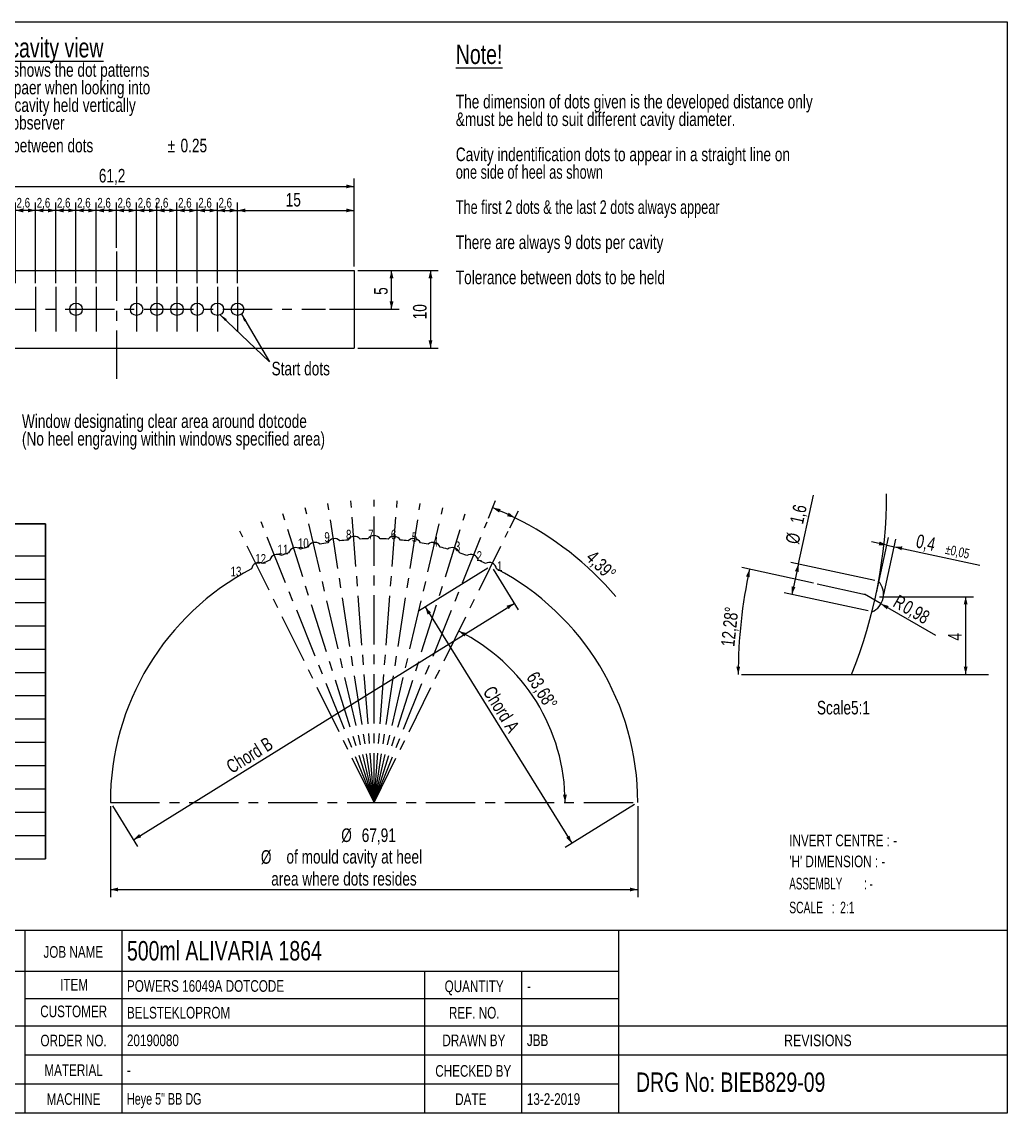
# Model space of a CAD drawing. Header units: millimetres. Extents: x 8 to 412, y 8 to 289.
# Drawn here: x 158.3 to 412, y 8 to 289 of the extents above; entities that cross this region are included whole.
import ezdxf

# ---------------------------------------------------------------- set-up
doc = ezdxf.new("R2010")
doc.units = ezdxf.units.MM
doc.linetypes.add('CENTERX2', pattern=[20.32, 12.7, -2.54, 2.54, -2.54])
for name, color, linetype in [('CENTERLINE', 4, 'CENTERX2'), ('DETAIL', 3, 'Continuous'), ('DIMENSIONS', 2, 'Continuous'), ('TEXT', 2, 'Continuous')]:
    doc.layers.add(name, color=color, linetype=linetype)
doc.layers.add('OUTLINE', color=7, linetype='Continuous', lineweight=25)
doc.styles.add('SLDTEXTSTYLE0', font='TXT', dxfattribs={"width": 0.75})
doc.styles.add('SLDTEXTSTYLE2', font='TXT', dxfattribs={"width": 0.7})
doc.styles.add('SLDTEXTSTYLE3', font='TXT', dxfattribs={"width": 0.797872})
doc.styles.add('SLDTEXTSTYLE4', font='TXT', dxfattribs={"width": 0.692308})
doc.styles.add('SLDTEXTSTYLE5', font='TXT', dxfattribs={"width": 0.660714})
doc.styles.add('SLDTEXTSTYLE6', font='TXT', dxfattribs={"width": 0.631579})
doc.styles.add('SLDTEXTSTYLE7', font='TXT', dxfattribs={"width": 0.697917})
doc.dimstyles.new('SLDDIMSTYLE0', dxfattribs={"dimtxt": 2.5, "dimasz": 2, "dimexe": 0, "dimexo": 0.0625, "dimtad": 1, "dimlfac": 0.5, "dimrnd": 1e-09, "dimzin": 12, "dimdsep": 46, "dimtxsty": 'SLDTEXTSTYLE0', "dimsah": 1, "dimcen": 0.09, "dimadec": 0, "dimazin": 3, "dimtfac": 1, "dimtofl": 0, "dimtmove": 0, "dimatfit": 3, "dimfxl": 0, "dimfrac": 2, "dimtolj": 1, "dimtzin": 12, "dimarcsym": 0})
doc.dimstyles.new('SLDDIMSTYLE2', dxfattribs={"dimtxt": 3.5, "dimasz": 2, "dimexe": 0, "dimexo": 0.0625, "dimgap": 0.875, "dimtad": 1, "dimlfac": 0.5, "dimrnd": 1e-09, "dimzin": 12, "dimdsep": 46, "dimtxsty": 'SLDTEXTSTYLE0', "dimsah": 1, "dimcen": 0.09, "dimadec": 0, "dimazin": 3, "dimtfac": 1, "dimtofl": 0, "dimtmove": 0, "dimatfit": 3, "dimfxl": 0, "dimfrac": 2, "dimtolj": 1, "dimtzin": 12, "dimarcsym": 0})
doc.dimstyles.new('SLDDIMSTYLE3', dxfattribs={"dimtxt": 0.18, "dimasz": 2, "dimexe": 0, "dimexo": 0.0625, "dimgap": 0, "dimtad": 0, "dimtih": 1, "dimtoh": 1, "dimdec": 0, "dimrnd": 1e-09, "dimzin": 0, "dimdsep": 46, "dimtxsty": 'Standard', "dimsah": 1, "dimcen": 0.09, "dimadec": 0, "dimazin": 0, "dimtfac": 2, "dimtdec": 0, "dimtofl": 0, "dimtmove": 0, "dimatfit": 3, "dimfxl": 0, "dimfrac": 2, "dimtolj": 1, "dimtzin": 0, "dimarcsym": 0})
doc.dimstyles.new('SLDDIMSTYLE4', dxfattribs={"dimtxt": 3.5, "dimasz": 2, "dimexe": 0, "dimexo": 0.0625, "dimgap": 0.875, "dimtad": 1, "dimdec": 4, "dimlfac": 0.5, "dimzin": 12, "dimdsep": 46, "dimtxsty": 'SLDTEXTSTYLE0', "dimsah": 1, "dimcen": 0.09, "dimazin": 3, "dimtfac": 1, "dimtofl": 0, "dimtmove": 0, "dimatfit": 3, "dimfxl": 0, "dimfrac": 2, "dimtolj": 1, "dimtzin": 12, "dimarcsym": 0})
doc.dimstyles.new('SLDDIMSTYLE5', dxfattribs={"dimtxt": 3.5, "dimasz": 2, "dimexe": 0, "dimexo": 0.0625, "dimgap": 0.875, "dimtad": 1, "dimlfac": 0.2, "dimrnd": 1e-09, "dimzin": 12, "dimdsep": 46, "dimtxsty": 'SLDTEXTSTYLE0', "dimsah": 1, "dimcen": 0.09, "dimadec": 0, "dimazin": 3, "dimtfac": 1, "dimtofl": 0, "dimtmove": 0, "dimatfit": 3, "dimfxl": 0, "dimfrac": 2, "dimtolj": 1, "dimtzin": 12, "dimarcsym": 0})
doc.dimstyles.new('SLDDIMSTYLE6', dxfattribs={"dimtxt": 3.5, "dimasz": 2, "dimexe": 0, "dimexo": 0.0625, "dimgap": 0.875, "dimtad": 1, "dimlfac": 0.2, "dimrnd": 1e-09, "dimdsep": 46, "dimtxsty": 'SLDTEXTSTYLE0', "dimsah": 1, "dimcen": 0.09, "dimadec": 0, "dimazin": 2, "dimtol": 1, "dimtp": 0.05, "dimtm": 0.05, "dimtfac": 1, "dimtmove": 0, "dimatfit": 0, "dimfxl": 0, "dimfrac": 2, "dimtolj": 1, "dimarcsym": 0})
doc.dimstyles.new('SLDDIMSTYLE7', dxfattribs={"dimtxt": 3.5, "dimasz": 2, "dimexe": 0, "dimexo": 0.0625, "dimgap": 0.875, "dimtad": 1, "dimlfac": 0.2, "dimrnd": 1e-09, "dimdsep": 46, "dimtxsty": 'SLDTEXTSTYLE0', "dimsah": 1, "dimcen": 0, "dimadec": 0, "dimazin": 2, "dimtfac": 1, "dimtofl": 0, "dimtmove": 0, "dimatfit": 3, "dimfxl": 0, "dimfrac": 2, "dimtolj": 1, "dimtzin": 12, "dimarcsym": 0})
doc.dimstyles.new('SLDDIMSTYLE8', dxfattribs={"dimtxt": 3.5, "dimasz": 2, "dimexe": 0, "dimexo": 0.0625, "dimgap": 0.875, "dimtad": 1, "dimdec": 4, "dimlfac": 0.2, "dimzin": 12, "dimdsep": 46, "dimtxsty": 'SLDTEXTSTYLE0', "dimsah": 1, "dimcen": 0.09, "dimazin": 3, "dimtfac": 1, "dimtofl": 0, "dimtmove": 0, "dimatfit": 3, "dimfxl": 0, "dimfrac": 2, "dimtolj": 1, "dimtzin": 12, "dimarcsym": 0})

# ---------------------------------------------------------------- blocks, each defined once
blk = doc.blocks.new('SW_TABLEANNOTATION_2')
at = {"layer": 'TEXT', "color": 0}
for p, q in [((0, 0), (0, -8.25)), ((0, 0), (6.17, 0)), ((0, 0), (0, -86.25)), ((71.26, 0), (0, 0)), ((6.17, 0), (6.17, -8.25)), ((6.17, 0), (30.17, 0)), ((30.17, 0), (30.17, -8.25)), ((30.17, 0), (71.26, 0)), ((71.26, 0), (71.26, -8.25)), ((71.26, -86.25), (71.26, 0)), ((0, -8.25), (0, -14.25)), ((0, -8.25), (6.17, -8.25)), ((6.17, -8.25), (6.17, -14.25)), ((6.17, -8.25), (30.17, -8.25)), ((30.17, -8.25), (30.17, -14.25)), ((30.17, -8.25), (71.26, -8.25)), ((71.26, -8.25), (71.26, -14.25)), ((0, -14.25), (0, -20.25)), ((0, -14.25), (6.17, -14.25)), ((6.17, -14.25), (6.17, -20.25)), ((6.17, -14.25), (30.17, -14.25)), ((30.17, -14.25), (30.17, -20.25)), ((30.17, -14.25), (71.26, -14.25)), ((71.26, -14.25), (71.26, -20.25)), ((0, -20.25), (0, -26.25)), ((0, -20.25), (6.17, -20.25)), ((6.17, -20.25), (6.17, -26.25)), ((6.17, -20.25), (30.17, -20.25)), ((30.17, -20.25), (30.17, -26.25)), ((30.17, -20.25), (71.26, -20.25)), ((71.26, -20.25), (71.26, -26.25)), ((0, -26.25), (0, -32.25)), ((0, -26.25), (6.17, -26.25)), ((6.17, -26.25), (6.17, -32.25)), ((6.17, -26.25), (30.17, -26.25)), ((30.17, -26.25), (30.17, -32.25)), ((30.17, -26.25), (71.26, -26.25)), ((71.26, -26.25), (71.26, -32.25)), ((0, -32.25), (0, -38.25)), ((0, -32.25), (6.17, -32.25)), ((6.17, -32.25), (6.17, -38.25)), ((6.17, -32.25), (30.17, -32.25)), ((30.17, -32.25), (30.17, -38.25)), ((30.17, -32.25), (71.26, -32.25)), ((71.26, -32.25), (71.26, -38.25)), ((0, -38.25), (0, -44.25)), ((0, -38.25), (6.17, -38.25)), ((6.17, -38.25), (6.17, -44.25)), ((6.17, -38.25), (30.17, -38.25)), ((30.17, -38.25), (30.17, -44.25)), ((30.17, -38.25), (71.26, -38.25)), ((71.26, -38.25), (71.26, -44.25)), ((0, -44.25), (0, -50.25)), ((0, -44.25), (6.17, -44.25)), ((6.17, -44.25), (6.17, -50.25)), ((6.17, -44.25), (30.17, -44.25)), ((30.17, -44.25), (30.17, -50.25)), ((30.17, -44.25), (71.26, -44.25)), ((71.26, -44.25), (71.26, -50.25)), ((0, -50.25), (0, -56.25)), ((0, -50.25), (6.17, -50.25)), ((6.17, -50.25), (6.17, -56.25)), ((6.17, -50.25), (30.17, -50.25)), ((30.17, -50.25), (30.17, -56.25)), ((30.17, -50.25), (71.26, -50.25)), ((71.26, -50.25), (71.26, -56.25)), ((0, -56.25), (0, -62.25)), ((0, -56.25), (6.17, -56.25)), ((6.17, -56.25), (6.17, -62.25)), ((6.17, -56.25), (30.17, -56.25)), ((30.17, -56.25), (30.17, -62.25)), ((30.17, -56.25), (71.26, -56.25)), ((71.26, -56.25), (71.26, -62.25)), ((0, -62.25), (0, -68.25)), ((0, -62.25), (6.17, -62.25)), ((6.17, -62.25), (6.17, -68.25)), ((6.17, -62.25), (30.17, -62.25)), ((30.17, -62.25), (30.17, -68.25)), ((30.17, -62.25), (71.26, -62.25)), ((71.26, -62.25), (71.26, -68.25)), ((0, -68.25), (0, -74.25)), ((0, -68.25), (6.17, -68.25)), ((6.17, -68.25), (6.17, -74.25)), ((6.17, -68.25), (30.17, -68.25)), ((30.17, -68.25), (30.17, -74.25)), ((30.17, -68.25), (71.26, -68.25)), ((71.26, -68.25), (71.26, -74.25)), ((0, -74.25), (0, -80.25)), ((0, -74.25), (6.17, -74.25)), ((6.17, -74.25), (6.17, -80.25)), ((6.17, -74.25), (30.17, -74.25)), ((30.17, -74.25), (30.17, -80.25)), ((30.17, -74.25), (71.26, -74.25)), ((71.26, -74.25), (71.26, -80.25)), ((0, -80.25), (0, -86.25)), ((0, -80.25), (6.17, -80.25)), ((6.17, -80.25), (6.17, -86.25)), ((6.17, -80.25), (30.17, -80.25)), ((30.17, -80.25), (30.17, -86.25)), ((30.17, -80.25), (71.26, -80.25)), ((71.26, -80.25), (71.26, -86.25)), ((0, -86.25), (6.17, -86.25)), ((0, -86.25), (71.26, -86.25)), ((6.17, -86.25), (30.17, -86.25)), ((30.17, -86.25), (71.26, -86.25))]:
    blk.add_line(p, q, dxfattribs=at)
at = {"layer": 'TEXT', "color": 0, "char_height": 3.5, "attachment_point": 1, "style": 'SLDTEXTSTYLE0'}
for s, insert in [('Chord A', (8.65, -2.31)), ('Chord B', (41.58, -2.31)), ('1', (1.79, -9.44)), ('35,82', (12.35, -9.44)), ('57,69', (44.9, -9.44)), ('2', (1.79, -15.44)), ('38,01', (12.35, -15.44)), ('56,28', (44.9, -15.44)), ('3', (1.79, -21.44)), ('40,13', (12.35, -21.44)), ('54,78', (44.9, -21.44)), ('4', (1.79, -27.44)), ('42,2', (13.65, -27.44)), ('53,21', (44.9, -27.44)), ('5', (1.79, -33.44)), ('44,21', (12.35, -33.44)), ('51,55', (44.9, -33.44)), ('6', (1.79, -39.44)), ('46,15', (12.35, -39.44)), ('49,82', (44.9, -39.44)), ('7', (1.79, -45.44)), ('48,02', (12.35, -45.44)), ('48,02', (44.9, -45.44)), ('8', (1.79, -51.44)), ('49,82', (12.35, -51.44)), ('46,15', (44.9, -51.44)), ('9', (1.79, -57.44)), ('51,55', (12.35, -57.44)), ('44,21', (44.9, -57.44)), ('10', (0.5, -63.44)), ('53,21', (12.35, -63.44)), ('42,2', (46.19, -63.44)), ('11', (0.5, -69.44)), ('54,78', (12.35, -69.44)), ('40,13', (44.9, -69.44)), ('12', (0.5, -75.44)), ('56,28', (12.35, -75.44)), ('38,01', (44.9, -75.44)), ('13', (0.5, -81.44)), ('57,69', (12.35, -81.44)), ('35,82', (44.9, -81.44))]:
    blk.add_mtext(s, dxfattribs=dict(at, insert=insert))
blk = doc.blocks.new('_D')
at = {"layer": 'DIMENSIONS'}
for p, q in [((203.41, 221.73), (203.41, 242.44)), ((208.61, 221.73), (208.61, 242.44)), ((208.61, 240.44), (203.41, 240.44))]:
    blk.add_line(p, q, dxfattribs=at)
for points in [[(203.41, 240.44), (205.41, 239.94), (205.41, 240.94)], [(208.61, 240.44), (206.61, 240.94), (206.61, 239.94)]]:
    blk.add_solid(points, dxfattribs=at)
at = {"layer": 'DIMENSIONS', "insert": (203.7, 243.66), "char_height": 2.5, "attachment_point": 1, "style": 'SLDTEXTSTYLE0'}
blk.add_mtext('2,6', dxfattribs=at)
blk = doc.blocks.new('_D_1')
at = {"layer": 'DIMENSIONS'}
for p, q in [((198.21, 221.73), (198.21, 242.44)), ((203.41, 221.73), (203.41, 242.44)), ((203.41, 240.44), (198.21, 240.44))]:
    blk.add_line(p, q, dxfattribs=at)
for points in [[(198.21, 240.44), (200.21, 239.94), (200.21, 240.94)], [(203.41, 240.44), (201.41, 240.94), (201.41, 239.94)]]:
    blk.add_solid(points, dxfattribs=at)
at = {"layer": 'DIMENSIONS', "insert": (198.5, 243.66), "char_height": 2.5, "attachment_point": 1, "style": 'SLDTEXTSTYLE0'}
blk.add_mtext('2,6', dxfattribs=at)
blk = doc.blocks.new('_D_2')
at = {"layer": 'DIMENSIONS'}
for p, q in [((193.01, 221.73), (193.01, 242.44)), ((198.21, 221.73), (198.21, 242.44)), ((198.21, 240.44), (193.01, 240.44))]:
    blk.add_line(p, q, dxfattribs=at)
for points in [[(193.01, 240.44), (195.01, 239.94), (195.01, 240.94)], [(198.21, 240.44), (196.21, 240.94), (196.21, 239.94)]]:
    blk.add_solid(points, dxfattribs=at)
at = {"layer": 'DIMENSIONS', "insert": (192.51, 243.66), "char_height": 2.5, "attachment_point": 1, "style": 'SLDTEXTSTYLE0'}
blk.add_mtext('2,6', dxfattribs=at)
blk = doc.blocks.new('_D_3')
at = {"layer": 'DIMENSIONS'}
for p, q in [((187.81, 221.73), (187.81, 242.44)), ((193.01, 221.73), (193.01, 242.44)), ((193.01, 240.44), (187.81, 240.44))]:
    blk.add_line(p, q, dxfattribs=at)
for points in [[(187.81, 240.44), (189.81, 239.94), (189.81, 240.94)], [(193.01, 240.44), (191.01, 240.94), (191.01, 239.94)]]:
    blk.add_solid(points, dxfattribs=at)
at = {"layer": 'DIMENSIONS', "insert": (188.1, 243.66), "char_height": 2.5, "attachment_point": 1, "style": 'SLDTEXTSTYLE0'}
blk.add_mtext('2,6', dxfattribs=at)
blk = doc.blocks.new('_D_4')
at = {"layer": 'DIMENSIONS'}
for p, q in [((182.61, 230.82), (182.61, 242.44)), ((187.81, 221.73), (187.81, 242.44)), ((187.81, 240.44), (182.61, 240.44))]:
    blk.add_line(p, q, dxfattribs=at)
for points in [[(182.61, 240.44), (184.61, 239.94), (184.61, 240.94)], [(187.81, 240.44), (185.81, 240.94), (185.81, 239.94)]]:
    blk.add_solid(points, dxfattribs=at)
at = {"layer": 'DIMENSIONS', "insert": (182.9, 243.66), "char_height": 2.5, "attachment_point": 1, "style": 'SLDTEXTSTYLE0'}
blk.add_mtext('2,6', dxfattribs=at)
blk = doc.blocks.new('_D_5')
at = {"layer": 'DIMENSIONS'}
for p, q in [((177.41, 221.73), (177.41, 242.44)), ((182.61, 230.82), (182.61, 242.44)), ((182.61, 240.44), (177.41, 240.44))]:
    blk.add_line(p, q, dxfattribs=at)
for points in [[(177.41, 240.44), (179.41, 239.94), (179.41, 240.94)], [(182.61, 240.44), (180.61, 240.94), (180.61, 239.94)]]:
    blk.add_solid(points, dxfattribs=at)
at = {"layer": 'DIMENSIONS', "insert": (177.7, 243.66), "char_height": 2.5, "attachment_point": 1, "style": 'SLDTEXTSTYLE0'}
blk.add_mtext('2,6', dxfattribs=at)
blk = doc.blocks.new('_D_6')
at = {"layer": 'DIMENSIONS'}
for p, q in [((172.21, 221.73), (172.21, 242.44)), ((177.41, 221.73), (177.41, 242.44)), ((177.41, 240.44), (172.21, 240.44))]:
    blk.add_line(p, q, dxfattribs=at)
for points in [[(172.21, 240.44), (174.21, 239.94), (174.21, 240.94)], [(177.41, 240.44), (175.41, 240.94), (175.41, 239.94)]]:
    blk.add_solid(points, dxfattribs=at)
at = {"layer": 'DIMENSIONS', "insert": (172.5, 243.66), "char_height": 2.5, "attachment_point": 1, "style": 'SLDTEXTSTYLE0'}
blk.add_mtext('2,6', dxfattribs=at)
blk = doc.blocks.new('_D_7')
at = {"layer": 'DIMENSIONS'}
for p, q in [((167.01, 221.73), (167.01, 242.44)), ((172.21, 221.73), (172.21, 242.44)), ((172.21, 240.44), (167.01, 240.44))]:
    blk.add_line(p, q, dxfattribs=at)
for points in [[(167.01, 240.44), (169.01, 239.94), (169.01, 240.94)], [(172.21, 240.44), (170.21, 240.94), (170.21, 239.94)]]:
    blk.add_solid(points, dxfattribs=at)
at = {"layer": 'DIMENSIONS', "insert": (167.3, 243.66), "char_height": 2.5, "attachment_point": 1, "style": 'SLDTEXTSTYLE0'}
blk.add_mtext('2,6', dxfattribs=at)
blk = doc.blocks.new('_D_8')
at = {"layer": 'DIMENSIONS'}
for p, q in [((161.81, 221.73), (161.81, 242.44)), ((167.01, 221.73), (167.01, 242.44)), ((167.01, 240.44), (161.81, 240.44))]:
    blk.add_line(p, q, dxfattribs=at)
for points in [[(161.81, 240.44), (163.81, 239.94), (163.81, 240.94)], [(167.01, 240.44), (165.01, 240.94), (165.01, 239.94)]]:
    blk.add_solid(points, dxfattribs=at)
at = {"layer": 'DIMENSIONS', "insert": (162.1, 243.66), "char_height": 2.5, "attachment_point": 1, "style": 'SLDTEXTSTYLE0'}
blk.add_mtext('2,6', dxfattribs=at)
blk = doc.blocks.new('_D_9')
at = {"layer": 'DIMENSIONS'}
for p, q in [((156.61, 221.73), (156.61, 242.44)), ((161.81, 221.73), (161.81, 242.44)), ((161.81, 240.44), (156.61, 240.44))]:
    blk.add_line(p, q, dxfattribs=at)
for points in [[(156.61, 240.44), (158.61, 239.94), (158.61, 240.94)], [(161.81, 240.44), (159.81, 240.94), (159.81, 239.94)]]:
    blk.add_solid(points, dxfattribs=at)
at = {"layer": 'DIMENSIONS', "insert": (156.9, 243.66), "char_height": 2.5, "attachment_point": 1, "style": 'SLDTEXTSTYLE0'}
blk.add_mtext('2,6', dxfattribs=at)
blk = doc.blocks.new('_D_11')
at = {"layer": 'DIMENSIONS'}
for p, q in [((208.61, 221.73), (208.61, 242.44)), ((213.81, 221.73), (213.81, 242.44)), ((208.61, 240.44), (213.81, 240.44))]:
    blk.add_line(p, q, dxfattribs=at)
for points in [[(208.61, 240.44), (210.61, 239.94), (210.61, 240.94)], [(213.81, 240.44), (211.81, 240.94), (211.81, 239.94)]]:
    blk.add_solid(points, dxfattribs=at)
at = {"layer": 'DIMENSIONS', "insert": (208.9, 243.66), "char_height": 2.5, "attachment_point": 1, "style": 'SLDTEXTSTYLE0'}
blk.add_mtext('2,6', dxfattribs=at)
blk = doc.blocks.new('_D_13')
at = {"layer": 'DIMENSIONS'}
for p, q in [((244.81, 224.99), (265.5, 224.99)), ((263.5, 224.99), (263.5, 204.99)), ((244.81, 204.99), (265.5, 204.99))]:
    blk.add_line(p, q, dxfattribs=at)
for points in [[(263.5, 224.99), (263, 222.99), (264, 222.99)], [(263.5, 204.99), (264, 206.99), (263, 206.99)]]:
    blk.add_solid(points, dxfattribs=at)
at = {"layer": 'DIMENSIONS', "insert": (258.99, 212.4), "char_height": 3.5, "attachment_point": 1, "rotation": 90, "style": 'SLDTEXTSTYLE0'}
blk.add_mtext('10', dxfattribs=at)
blk = doc.blocks.new('_D_14')
at = {"layer": 'DIMENSIONS'}
for p, q in [((213.81, 221.73), (213.81, 242.44)), ((243.81, 225.99), (243.81, 242.44)), ((213.81, 240.44), (243.81, 240.44))]:
    blk.add_line(p, q, dxfattribs=at)
for points in [[(213.81, 240.44), (215.81, 239.94), (215.81, 240.94)], [(243.81, 240.44), (241.81, 240.94), (241.81, 239.94)]]:
    blk.add_solid(points, dxfattribs=at)
at = {"layer": 'DIMENSIONS', "insert": (226.22, 244.95), "char_height": 3.5, "attachment_point": 1, "style": 'SLDTEXTSTYLE0'}
blk.add_mtext('15', dxfattribs=at)
blk = doc.blocks.new('_D_16')
at = {"layer": 'DIMENSIONS'}
for p, q in [((121.41, 225.99), (121.41, 248.62)), ((243.81, 225.99), (243.81, 248.62)), ((121.41, 246.62), (243.81, 246.62))]:
    blk.add_line(p, q, dxfattribs=at)
for points in [[(121.41, 246.62), (123.41, 246.12), (123.41, 247.12)], [(243.81, 246.62), (241.81, 247.12), (241.81, 246.12)]]:
    blk.add_solid(points, dxfattribs=at)
at = {"layer": 'DIMENSIONS', "insert": (178.09, 251.13), "char_height": 3.5, "attachment_point": 1, "style": 'SLDTEXTSTYLE0'}
blk.add_mtext('61,2', dxfattribs=at)
blk = doc.blocks.new('_D_17')
at = {"layer": 'DIMENSIONS'}
for p, q in [((244.81, 224.99), (255.47, 224.99)), ((253.47, 214.99), (253.47, 224.99)), ((237.45, 214.99), (255.47, 214.99))]:
    blk.add_line(p, q, dxfattribs=at)
for points in [[(253.47, 224.99), (252.97, 222.99), (253.97, 222.99)], [(253.47, 214.99), (253.97, 216.99), (252.97, 216.99)]]:
    blk.add_solid(points, dxfattribs=at)
at = {"layer": 'DIMENSIONS', "insert": (248.96, 218.7), "char_height": 3.5, "attachment_point": 1, "rotation": 90, "style": 'SLDTEXTSTYLE0'}
blk.add_mtext('5', dxfattribs=at)
blk = doc.blocks.new('SW_NOTE_0_5')
at = {"layer": 'TEXT', "color": 0, "char_height": 3.5, "attachment_point": 1, "style": 'SLDTEXTSTYLE0'}
for s, insert in [('Tolerance between dots', (0, 4.5)), ('%%p', (56.62, 4.5)), ('0.25', (59.95, 4.5))]:
    blk.add_mtext(s, dxfattribs=dict(at, insert=insert))
blk = doc.blocks.new('SW_NOTE_0_6')
at = {"layer": 'TEXT', "color": 0, "char_height": 3.5, "attachment_point": 1, "style": 'SLDTEXTSTYLE0'}
for s, insert in [('Window designating clear area around dotcode', (0.55, 4.54)), ('(No heel engraving within windows specified area)', (0.55, 0.01))]:
    blk.add_mtext(s, dxfattribs=dict(at, insert=insert))
blk = doc.blocks.new('SW_NOTE_0_7')
at = {"layer": 'TEXT', "color": 0, "attachment_point": 1, "style": 'SLDTEXTSTYLE0'}
for s, insert, char_height in [('\\LMould cavity view', (0, 6.45), 5), ('The chart shows the dot patterns', (0, -0.03), 3.5), ('as they appaer when looking into', (0, -4.55), 3.5), ('the mould cavity held vertically', (0, -9.08), 3.5), ('in front of observer', (0, -13.61), 3.5)]:
    blk.add_mtext(s, dxfattribs=dict(at, insert=insert, char_height=char_height))
blk = doc.blocks.new('SW_NOTE_0_8')
at = {"layer": 'TEXT', "color": 0, "attachment_point": 1}
for s, insert, char_height, style in [('\\LNote!', (0, 6.45), 5, 'SLDTEXTSTYLE0'), ('The dimension of dots given is the developed distance only', (0, -6.49), 3.5, 'SLDTEXTSTYLE0'), ('&must be held to suit different cavity diameter.', (0, -11.02), 3.5, 'SLDTEXTSTYLE0'), ('Cavity indentification dots to appear in a straight line on', (0, -20.07), 3.5, 'SLDTEXTSTYLE0'), ('one side of heel as shown', (0, -24.6), 3.5, 'SLDTEXTSTYLE2'), ('The first 2 dots & the last 2 dots always appear', (0, -33.65), 3.5, 'SLDTEXTSTYLE7'), ('There are always 9 dots per cavity', (0, -42.7), 3.5, 'SLDTEXTSTYLE0'), ('Tolerance between dots to be held', (0, -51.75), 3.5, 'SLDTEXTSTYLE0')]:
    blk.add_mtext(s, dxfattribs=dict(at, insert=insert, char_height=char_height, style=style))
blk = doc.blocks.new('_D_18')
at = {"layer": 'DIMENSIONS'}
for p, q in [((181.06, 87.01), (181.06, 63.59)), ((316.88, 87.01), (316.88, 63.59)), ((181.06, 65.59), (316.88, 65.59))]:
    blk.add_line(p, q, dxfattribs=at)
for points in [[(181.06, 65.59), (183.06, 65.09), (183.06, 66.09)], [(316.88, 65.59), (314.88, 66.09), (314.88, 65.09)]]:
    blk.add_solid(points, dxfattribs=at)
at = {"layer": 'DIMENSIONS', "char_height": 3.5, "attachment_point": 1, "style": 'SLDTEXTSTYLE0'}
for s, insert in [('%%c', (240.51, 81.32)), ('67,91', (245.79, 81.32)), ('of mould cavity at heel', (226.41, 75.77)), ('%%c', (219.82, 75.72)), ('area where dots resides', (222.48, 70.11))]:
    blk.add_mtext(s, dxfattribs=dict(at, insert=insert))
blk = doc.blocks.new('_D_19')
at = {"layer": 'DIMENSIONS'}
blk.add_arc((248.97, 88.01), 49.19, 0, 63.6765, dxfattribs=at)
for points in [[(270.78, 132.1), (272.32, 130.73), (272.78, 131.62)], [(298.16, 88.01), (298.62, 90.02), (297.62, 90)]]:
    blk.add_solid(points, dxfattribs=at)
at = {"layer": 'DIMENSIONS', "insert": (291.03, 122.08), "char_height": 3.5, "attachment_point": 1, "rotation": 301.8383, "style": 'SLDTEXTSTYLE0'}
blk.add_mtext('63,68°', dxfattribs=at)
blk = doc.blocks.new('_D_20')
at = {"layer": 'DIMENSIONS'}
for p, q in [((278.44, 161.21), (280.26, 165.72)), ((283.96, 158.74), (286.12, 163.1))]:
    blk.add_line(p, q, dxfattribs=at)
for start, end in [(63.6765, 68.0638), (40.414, 63.6765)]:
    blk.add_arc((248.97, 88.01), 81.78, start, end, dxfattribs=at)
for points in [[(279.52, 163.87), (281.17, 162.64), (281.56, 163.56)], [(285.23, 161.31), (283.64, 162.63), (283.21, 161.72)]]:
    blk.add_solid(points, dxfattribs=at)
at = {"layer": 'DIMENSIONS', "insert": (305.74, 153.22), "char_height": 3.5, "attachment_point": 1, "rotation": 315.3385, "style": 'SLDTEXTSTYLE0'}
blk.add_mtext('4,39°', dxfattribs=at)
blk = doc.blocks.new('_D_21')
at = {"layer": 'DIMENSIONS'}
for p, q in [((278.23, 148.35), (260.42, 137.29)), ((262.12, 138.35), (299.92, 77.48)), ((316.03, 87.48), (298.22, 76.42))]:
    blk.add_line(p, q, dxfattribs=at)
for points in [[(262.12, 138.35), (262.75, 136.38), (263.6, 136.91)], [(299.92, 77.48), (299.29, 79.44), (298.44, 78.91)]]:
    blk.add_solid(points, dxfattribs=at)
at = {"layer": 'DIMENSIONS', "insert": (279.83, 118.38), "char_height": 3.5, "attachment_point": 1, "rotation": 301.8383, "style": 'SLDTEXTSTYLE0'}
blk.add_mtext('Chord A', dxfattribs=at)
blk = doc.blocks.new('_D_22')
at = {"layer": 'DIMENSIONS'}
for p, q in [((279.61, 148.03), (286.1, 137.57)), ((187.02, 78.4), (285.05, 139.27)), ((181.58, 87.16), (188.08, 76.7))]:
    blk.add_line(p, q, dxfattribs=at)
for points in [[(285.05, 139.27), (283.08, 138.64), (283.61, 137.79)], [(187.02, 78.4), (188.99, 79.03), (188.46, 79.88)]]:
    blk.add_solid(points, dxfattribs=at)
at = {"layer": 'DIMENSIONS', "insert": (210.5, 98.29), "char_height": 3.5, "attachment_point": 1, "rotation": 31.8383, "style": 'SLDTEXTSTYLE0'}
blk.add_mtext('Chord B', dxfattribs=at)
blk = doc.blocks.new('_D_23')
at = {"layer": 'DIMENSIONS'}
for p, q in [((358.24, 149.41), (362.1, 167.12)), ((377.91, 145.12), (356.29, 149.83)), ((358.24, 149.41), (356.54, 141.59)), ((376.21, 137.31), (354.59, 142.01))]:
    blk.add_line(p, q, dxfattribs=at)
for points in [[(358.24, 149.41), (357.33, 147.56), (358.31, 147.34)], [(356.54, 141.59), (357.45, 143.44), (356.48, 143.65)]]:
    blk.add_solid(points, dxfattribs=at)
at = {"layer": 'DIMENSIONS', "char_height": 3.5, "attachment_point": 1, "rotation": 77.723, "style": 'SLDTEXTSTYLE0'}
for s, insert in [('1,6', (355.98, 160.21)), ('%%c', (354.85, 155.05))]:
    blk.add_mtext(s, dxfattribs=dict(at, insert=insert))
blk = doc.blocks.new('_D_24')
at = {"layer": 'DIMENSIONS'}
for p, q in [((380.99, 154.28), (377.09, 155.13)), ((378.32, 141.97), (381.42, 156.23)), ((380.27, 141.54), (383.37, 155.81)), ((380.99, 154.28), (382.95, 153.85)), ((382.95, 153.85), (404.96, 149.06))]:
    blk.add_line(p, q, dxfattribs=at)
for points in [[(380.99, 154.28), (379.15, 155.19), (378.93, 154.21)], [(382.95, 153.85), (384.8, 152.94), (385.01, 153.92)]]:
    blk.add_solid(points, dxfattribs=at)
at = {"layer": 'DIMENSIONS', "attachment_point": 1, "rotation": 347.723, "style": 'SLDTEXTSTYLE0'}
for s, insert, char_height in [('0,4', (389.05, 157.14), 3.5), ('±0,05', (396.41, 154.51), 2.5)]:
    blk.add_mtext(s, dxfattribs=dict(at, insert=insert, char_height=char_height))
blk = doc.blocks.new('_D_25')
at = {"layer": 'DIMENSIONS'}
for p, q in [((379.1, 140.99), (403.31, 140.99)), ((401.31, 140.99), (401.31, 120.99))]:
    blk.add_line(p, q, dxfattribs=at)
for points in [[(401.31, 140.99), (400.81, 138.99), (401.81, 138.99)], [(401.31, 120.99), (401.81, 122.99), (400.81, 122.99)]]:
    blk.add_solid(points, dxfattribs=at)
at = {"layer": 'DIMENSIONS', "insert": (396.8, 129.7), "char_height": 3.5, "attachment_point": 1, "rotation": 90, "style": 'SLDTEXTSTYLE0'}
blk.add_mtext('4', dxfattribs=at)
blk = doc.blocks.new('_D_26')
at = {"layer": 'DIMENSIONS'}
for q in [(375.26, 141.61), (393.52, 131.07)]:
    blk.add_line((379.51, 139.15), q, dxfattribs=at)
blk.add_solid([(379.51, 139.15), (380.99, 137.72), (381.49, 138.59)], dxfattribs=at)
at = {"layer": 'DIMENSIONS', "char_height": 3.5, "attachment_point": 1, "rotation": 330, "style": 'SLDTEXTSTYLE0'}
for s, insert in [('R', (384.08, 141.66)), ('0,98', (386.54, 140.25))]:
    blk.add_mtext(s, dxfattribs=dict(at, insert=insert))
blk = doc.blocks.new('_D_27')
at = {"layer": 'DIMENSIONS'}
blk.add_line((362.11, 144.47), (343.69, 148.48), dxfattribs=at)
blk.add_arc((470.01, 120.99), 127.27, 167.723, 180, dxfattribs=at)
for points in [[(345.65, 148.05), (344.75, 146.2), (345.73, 145.99)], [(342.74, 120.99), (343.25, 122.99), (342.25, 122.99)]]:
    blk.add_solid(points, dxfattribs=at)
at = {"layer": 'DIMENSIONS', "insert": (338.26, 128.37), "char_height": 3.5, "attachment_point": 1, "rotation": 83.8615, "style": 'SLDTEXTSTYLE0'}
blk.add_mtext('12,28°', dxfattribs=at)

msp = doc.modelspace()

# ---------------------------------------------------------------- linework, layer by layer
at = {"layer": 'CENTERLINE'}
for p, q in [((182.60959, 229.8209), (182.60959, 197.05107)), ((161.80959, 220.73444), (161.80959, 209.24218)), ((167.00959, 220.73444), (167.00959, 209.24218)), ((172.20959, 220.73444), (172.20959, 209.24218)), ((177.40959, 220.73444), (177.40959, 209.24218)), ((187.80959, 220.73444), (187.80959, 209.24218)), ((193.00959, 220.73444), (193.00959, 209.24218)), ((198.20959, 220.73444), (198.20959, 209.24218)), ((203.40959, 220.73444), (203.40959, 209.24218)), ((208.60959, 220.73444), (208.60959, 209.24218)), ((213.80959, 220.73444), (213.80959, 209.24218)), ((128.76686, 214.98831), (236.45232, 214.98831)), ((248.96553, 88.00994), (248.96553, 165.91994)), ((248.96553, 88.00994), (231.22536, 163.87333)), ((248.96553, 88.00994), (237.08067, 165.00811)), ((248.96553, 88.00994), (243.00564, 165.69164)), ((248.96553, 88.00994), (254.92542, 165.69164)), ((248.96553, 88.00994), (260.85038, 165.00811)), ((248.96553, 88.00994), (266.7057, 163.87333)), ((248.96553, 88.00994), (219.86033, 160.27926)), ((248.96553, 88.00994), (225.47401, 162.29396)), ((248.96553, 88.00994), (225.47401, 162.29396)), ((248.96553, 88.00994), (272.45705, 162.29396)), ((248.96553, 88.00994), (278.07073, 160.27926)), ((248.96553, 88.00994), (214.41722, 157.84103)), ((248.96553, 88.00994), (283.51384, 157.84103)), ((363.08847, 144.25729), (378.10333, 140.98983)), ((181.05553, 88.00994), (316.87553, 88.00994))]:
    msp.add_line(p, q, dxfattribs=at)
at = {"layer": 'DETAIL'}
for p, q in [((121.40959, 224.98831), (243.80959, 224.98831)), ((243.80959, 224.98831), (243.80959, 204.98831)), ((121.40959, 204.98831), (243.80959, 204.98831))]:
    msp.add_line(p, q, dxfattribs=at)
at = {"layer": 'OUTLINE'}
for p, q in [((8, 289), (412, 289)), ((412, 289), (412, 8)), ((343.6245, 120.98983), (407.17213, 120.98983)), ((412, 55), (8, 55)), ((159, 55), (159, 8)), ((184, 55), (184, 8)), ((312, 8), (312, 55)), ((159, 44.5), (99, 44.5)), ((312, 44.5), (159, 44.5)), ((262, 8), (262, 44.5)), ((287, 8), (287, 44.5)), ((159, 37.5), (312, 37.5)), ((99, 30.5), (412, 30.5)), ((159, 23), (312, 23)), ((312, 23), (412, 23)), ((312, 15.5), (99, 15.5)), ((412, 8), (8, 8))]:
    msp.add_line(p, q, dxfattribs=at)
for centre in [(172.20959, 214.98831), (187.80959, 214.98831), (193.00959, 214.98831), (198.20959, 214.98831), (203.40959, 214.98831), (208.60959, 214.98831), (213.80959, 214.98831)]:
    msp.add_circle(centre, 1.6, dxfattribs=at)
for centre, radius, start, end in [((256.32837, 167.48983), 124.625, 338.0918747, 0), ((233.76937, 152.99423), 1.97259, 48.9566533, 157.3668384), ((248.96553, 88.00994), 67.91, 100.1245448, 101.8116983), ((238.78501, 153.96628), 1.97259, 44.5694047, 152.9795897), ((248.96553, 88.00994), 67.91, 95.7372962, 97.4244497), ((243.86031, 154.55179), 1.97259, 40.1821561, 148.5923411), ((248.96553, 88.00994), 67.91, 91.3500476, 93.037201), ((248.96553, 154.74734), 1.97259, 35.7949075, 144.2050925), ((248.96553, 88.00994), 67.91, 86.962799, 88.6499524), ((254.07075, 154.55179), 1.97259, 31.4076589, 139.8178439), ((248.96553, 88.00994), 67.91, 82.5755503, 84.2627038), ((259.14605, 153.96628), 1.97259, 27.0204103, 135.4305953), ((248.96553, 88.00994), 67.91, 78.1883017, 79.8754552), ((264.16169, 152.99423), 1.97259, 22.6331616, 131.0433467), ((224.03413, 149.91557), 1.97259, 57.7311506, 166.1413356), ((248.96553, 88.00994), 67.91, 108.899042, 110.5861955), ((228.84278, 151.64135), 1.97259, 53.3439019, 161.754087), ((248.96553, 88.00994), 67.91, 104.5117934, 106.1989469), ((248.96553, 88.00994), 67.91, 73.8010531, 75.4882066), ((269.08827, 151.64135), 1.97259, 18.245913, 126.6560981), ((248.96553, 88.00994), 67.91, 69.4138045, 71.100958), ((273.89693, 149.91557), 1.97259, 13.8586644, 122.2688494), ((273.89693, 149.91557), 1.97259, 13.8586644, 122.2688494), ((219.37158, 147.82699), 1.97259, 62.1183992, 170.5285842), ((248.96553, 88.00994), 67.91, 113.2862906, 114.9734441), ((248.96553, 88.00994), 67.91, 65.0265559, 66.7137094), ((278.55948, 147.82699), 1.97259, 9.4714158, 117.8816008), ((248.96553, 88.00994), 67.91, 117.6735393, 180), ((248.96553, 88.00994), 67.91, 0, 62.3264607), ((375.26214, 141.60812), 4.90768, 293.1308152, 42.3152134)]:
    msp.add_arc(centre, radius, start, end, dxfattribs=at)

# ---------------------------------------------------------------- block references
at = {"layer": 'TEXT'}
for name, p in [('SW_NOTE_0_7', (139.99589, 278.38373)), ('SW_NOTE_0_8', (270.02246, 276.69586)), ('SW_NOTE_0_5', (139.18739, 254.4036)), ('SW_NOTE_0_6', (157.73986, 183.39085)), ('SW_TABLEANNOTATION_2', (93.10775, 159.75441))]:
    msp.add_blockref(name, p, dxfattribs=at)

# ---------------------------------------------------------------- texts
for s, insert, char_height, attachment_point, style in [('Start dots', (222.57543, 201.47247), 3.5, 1, 'SLDTEXTSTYLE0'), ('9', (237.55329, 157.59227), 2.5, 3, 'SLDTEXTSTYLE0'), ('8', (243.14164, 158.21847), 2.5, 3, 'SLDTEXTSTYLE0'), ('7', (247.43953, 158.21847), 2.5, 1, 'SLDTEXTSTYLE0'), ('6', (253.2919, 158.21847), 2.5, 1, 'SLDTEXTSTYLE0'), ('5', (258.68519, 157.59227), 2.5, 1, 'SLDTEXTSTYLE0'), ('10', (232.13227, 155.99063), 2.5, 3, 'SLDTEXTSTYLE0'), ('4', (264.13541, 156.36753), 2.5, 1, 'SLDTEXTSTYLE0'), ('3', (269.77556, 155.19372), 2.5, 1, 'SLDTEXTSTYLE0'), ('12', (221.15925, 151.96108), 2.5, 3, 'SLDTEXTSTYLE0'), ('11', (226.89312, 154.35963), 2.5, 3, 'SLDTEXTSTYLE0'), ('2', (275.37742, 152.7019), 2.5, 1, 'SLDTEXTSTYLE0'), ('1', (280.63065, 150.11603), 2.5, 1, 'SLDTEXTSTYLE0'), ('13', (214.7979, 148.72844), 2.5, 3, 'SLDTEXTSTYLE0'), ('Scale5:1', (363.00951, 114.16821), 3.5, 1, 'SLDTEXTSTYLE0'), ('INVERT CENTRE : -', (355.88583, 79.73474), 3, 1, 'SLDTEXTSTYLE0'), ("'H' DIMENSION : -", (355.88583, 74.32381), 3, 1, 'SLDTEXTSTYLE0'), ('ASSEMBLY        : -', (355.88583, 68.60543), 3, 1, 'SLDTEXTSTYLE6'), ('SCALE   :  2:1', (355.88583, 62.45853), 3, 1, 'SLDTEXTSTYLE5'), ('JOB NAME', (171.51943, 51.01097), 3, 2, 'SLDTEXTSTYLE0'), ('500ml ALIVARIA 1864', (185.33565, 52.31634), 5, 1, 'SLDTEXTSTYLE0'), ('ITEM', (171.71839, 42.58459), 3, 2, 'SLDTEXTSTYLE0'), ('POWERS 16049A DOTCODE', (185.33565, 42.25126), 3, 1, 'SLDTEXTSTYLE0'), ('QUANTITY', (274.73922, 42.16498), 3, 2, 'SLDTEXTSTYLE0'), ('-', (288.35518, 42.22289), 3, 1, 'SLDTEXTSTYLE0'), ('CUSTOMER', (171.61526, 35.70858), 3, 2, 'SLDTEXTSTYLE0'), ('BELSTEKLOPROM', (185.33565, 35.37524), 3, 1, 'SLDTEXTSTYLE0'), ('REF. NO.', (274.75477, 35.3534), 3, 2, 'SLDTEXTSTYLE0'), ('ORDER NO.', (171.58401, 28.20789), 3, 2, 'SLDTEXTSTYLE0'), ('20190080', (185.32857, 28.25372), 3, 1, 'SLDTEXTSTYLE0'), ('DRAWN BY', (274.67352, 28.24386), 3, 2, 'SLDTEXTSTYLE0'), ('JBB', (288.31932, 28.2897), 3, 1, 'SLDTEXTSTYLE0'), ('REVISIONS', (363.25388, 28.24386), 3, 2, 'SLDTEXTSTYLE3'), ('MATERIAL', (171.59131, 20.58667), 3, 2, 'SLDTEXTSTYLE0'), ('CHECKED BY', (274.51608, 20.38182), 3, 2, 'SLDTEXTSTYLE0'), ('-', (185.32857, 20.63251), 3, 1, 'SLDTEXTSTYLE0'), ('DRG No: BIEB829-09', (316.41236, 18.48179), 5, 1, 'SLDTEXTSTYLE0'), ('MACHINE', (171.58922, 13.13696), 3, 2, 'SLDTEXTSTYLE0'), ('Heye 5" BB DG', (185.32857, 13.18279), 3, 1, 'SLDTEXTSTYLE4'), ('DATE', (273.86978, 13.08877), 3, 2, 'SLDTEXTSTYLE0'), ('13-2-2019', (288.31932, 13.1346), 3, 1, 'SLDTEXTSTYLE0')]:
    msp.add_mtext(s, dxfattribs=dict(at, insert=insert, char_height=char_height, attachment_point=attachment_point, style=style))

# ---------------------------------------------------------------- dimensions: what is measured, and where the dimension line sits
at = {"layer": 'DIMENSIONS'}
for base, p1, p2, dimstyle, picture, middle in [((243.80959, 246.61915), (121.40959, 224.98831), (243.80959, 224.98831), 'SLDDIMSTYLE2', '_D_16', (182.60959, 246.61915)), ((243.80959, 240.44101), (213.80959, 220.73444), (243.80959, 224.98831), 'SLDDIMSTYLE2', '_D_14', (228.80959, 240.44101)), ((156.60959, 240.44101), (161.80959, 220.73444), (156.60959, 220.73444), 'SLDDIMSTYLE0', '_D_9', (159.20959, 240.44101)), ((161.80959, 240.44101), (167.00959, 220.73444), (161.80959, 220.73444), 'SLDDIMSTYLE0', '_D_8', (164.40959, 240.44101)), ((167.00959, 240.44101), (172.20959, 220.73444), (167.00959, 220.73444), 'SLDDIMSTYLE0', '_D_7', (169.60959, 240.44101)), ((172.20959, 240.44101), (177.40959, 220.73444), (172.20959, 220.73444), 'SLDDIMSTYLE0', '_D_6', (174.80959, 240.44101)), ((177.40959, 240.44101), (182.60959, 229.8209), (177.40959, 220.73444), 'SLDDIMSTYLE0', '_D_5', (180.00959, 240.44101)), ((182.60959, 240.44101), (187.80959, 220.73444), (182.60959, 229.8209), 'SLDDIMSTYLE0', '_D_4', (185.20959, 240.44101)), ((187.80959, 240.44101), (193.00959, 220.73444), (187.80959, 220.73444), 'SLDDIMSTYLE0', '_D_3', (190.40959, 240.44101)), ((193.00959, 240.44101), (198.20959, 220.73444), (193.00959, 220.73444), 'SLDDIMSTYLE0', '_D_2', (194.81791, 240.44101)), ((198.20959, 240.44101), (203.40959, 220.73444), (198.20959, 220.73444), 'SLDDIMSTYLE0', '_D_1', (200.80959, 240.44101)), ((203.40959, 240.44101), (208.60959, 220.73444), (203.40959, 220.73444), 'SLDDIMSTYLE0', '_D', (206.00959, 240.44101)), ((213.80959, 240.44101), (208.60959, 220.73444), (213.80959, 220.73444), 'SLDDIMSTYLE0', '_D_11', (211.20959, 240.44101))]:
    dim = msp.add_linear_dim(base=base, p1=p1, p2=p2, dimstyle=dimstyle, dxfattribs=at)
    dim.commit()
    dim.dimension.update_dxf_attribs({"geometry": picture, "text_midpoint": middle, "dimtype": 160})
for base, p1, p2, angle, dimstyle, picture, middle in [((253.47451, 224.98831), (236.45232, 214.98831), (243.80959, 224.98831), 90, 'SLDDIMSTYLE2', '_D_17', (253.47451, 219.98831)), ((263.50354, 204.98831), (243.80959, 224.98831), (243.80959, 204.98831), 90, 'SLDDIMSTYLE2', '_D_13', (263.50354, 214.98831)), ((382.94924, 153.8525), (378.10333, 140.98983), (380.05759, 140.56456), 347.7230143, 'SLDDIMSTYLE6', '_D_24', (395.74767, 151.06738)), ((285.04671, 139.26812), (181.05553, 88.00994), (279.07945, 148.87799), 31.8382542, 'SLDDIMSTYLE2', '_D_22', (220.6387, 99.27391)), ((299.9153, 77.47846), (279.07945, 148.87799), (316.87553, 88.00994), 301.8382542, 'SLDDIMSTYLE2', '_D_21', (281.01726, 107.91249)), ((401.30798, 120.98983), (378.10333, 140.98983), (407.17213, 120.98983), 90, 'SLDDIMSTYLE5', '_D_25', (401.30798, 130.98983))]:
    dim = msp.add_linear_dim(base=base, p1=p1, p2=p2, angle=angle, dimstyle=dimstyle, dxfattribs=at)
    dim.commit()
    dim.dimension.update_dxf_attribs({"geometry": picture, "text_midpoint": middle, "dimtype": 160})
for base, p1, p2, angle, text, dimstyle, picture, middle in [((356.54097, 141.5885), (378.89114, 144.91201), (377.19004, 137.09496), 77.7230143, '%%c<>', 'SLDDIMSTYLE5', '_D_23', (360.51034, 159.82889)), ((316.87553, 65.59469), (181.05553, 88.00994), (316.87553, 88.00994), 0, '%%c<>\\P%%c of mould cavity at heel\\Parea where dots resides', 'SLDDIMSTYLE2', '_D_18', (248.96553, 65.59469))]:
    dim = msp.add_linear_dim(base=base, p1=p1, p2=p2, angle=angle, text=text, dimstyle=dimstyle, dxfattribs=at)
    dim.commit()
    dim.dimension.update_dxf_attribs({"geometry": picture, "text_midpoint": middle, "dimtype": 160})
for base, line1, line2, dimstyle, picture, middle in [((282.39802, 162.64481), ((283.51384, 157.84103), (248.96553, 88.00994)), ((278.07073, 160.27926), (248.96553, 88.00994)), 'SLDDIMSTYLE4', '_D_20', (306.45058, 146.17835)), ((290.75636, 113.96), ((316.87553, 88.00994), (181.05553, 88.00994)), ((283.51384, 157.84103), (248.96553, 88.00994)), 'SLDDIMSTYLE4', '_D_19', (290.75636, 113.96)), ((343.46728, 134.59923), ((363.08847, 144.25729), (378.10333, 140.98983)), ((343.6245, 120.98983), (407.17213, 120.98983)), 'SLDDIMSTYLE8', '_D_27', (343.46728, 134.59923))]:
    dim = msp.add_angular_dim_2l(base=base, line1=line1, line2=line2, dimstyle=dimstyle, dxfattribs=at)
    dim.commit()
    dim.dimension.update_dxf_attribs({"geometry": picture, "text_midpoint": middle, "dimtype": 162})
dim = msp.add_radius_dim(center=(375.26214, 141.60812), mpoint=(379.51232, 139.15428), dimstyle='SLDDIMSTYLE7', dxfattribs=at)
dim.commit()
dim.dimension.update_dxf_attribs({"geometry": '_D_26', "text_midpoint": (387.23253, 134.69703), "dimtype": 164})

# ---------------------------------------------------------------- leaders
at = {"layer": 'TEXT'}
for points in [[(209.37324, 213.58231), (222.01941, 201.46678)], [(214.80732, 213.7375), (222.01941, 201.46678)]]:
    msp.add_leader(points, dimstyle='SLDDIMSTYLE3', dxfattribs=at)

doc.saveas('drawing.dxf')
